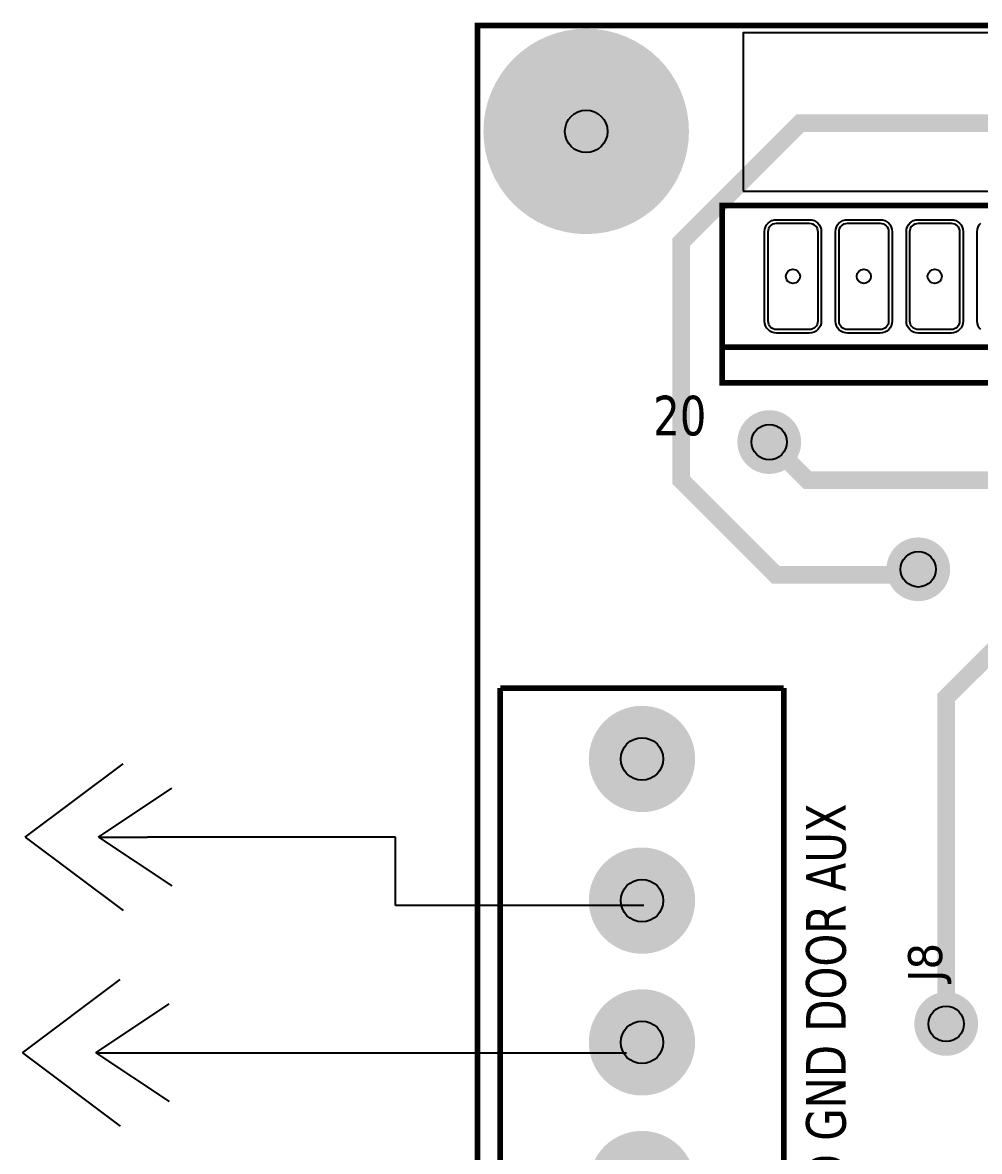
# Model space of a CAD drawing. Header units: millimetres. Extents: x 123.5 to 144.3, y 105.4 to 121.6.
# Drawn here: x 136.741 to 138.119, y 115.622 to 117.247 of the extents above; entities that cross this region are included whole.
import ezdxf
from ezdxf.enums import TextEntityAlignment as Align

# ---------------------------------------------------------------- set-up
doc = ezdxf.new("R2010")
doc.units = ezdxf.units.MM
for name, color, linetype in [('DESC', 250, 'Continuous'), ('SYMS', 7, 'Continuous'), ('WIRES', 7, 'Continuous')]:
    doc.layers.add(name, color=color, linetype=linetype)
doc.styles.get("Standard").update_dxf_attribs({"font": 'tahoma.ttf'})
doc.styles.add('WD', font='romans.shx')

# ---------------------------------------------------------------- blocks, each defined once
blk = doc.blocks.new('EPAD')
at = {"const_width": 0.5}
blk.add_lwpolyline([(-0.25, 0, 1), (0.25, 0, 1)], format="xyb", close=True, dxfattribs=at)
blk = doc.blocks.new('Tarjeta mufla')
for points, const_width in [([(146.2096, 112.4206), (150.1229, 112.4206), (150.1229, 115.5111), (146.2096, 115.5111), (146.2096, 112.4206)], 0.008), ([(146.2096, 112.4206), (150.1229, 112.4206), (150.1229, 115.5111), (146.2096, 115.5111), (146.2096, 112.4206)], 0.008), ([(146.2096, 112.4206), (150.1229, 112.4206), (150.1229, 115.5111), (146.2096, 115.5111), (146.2096, 112.4206)], 0.008), ([(146.8316, 114.7434), (146.8279, 114.7355), (146.6308, 114.7355), (146.497, 114.8694), (146.497, 115.2052), (146.6649, 115.3732), (148.6373, 115.3732), (148.8064, 115.2041)], 0.025), ([(146.5548, 115.0068), (148.6548, 115.0068), (148.6548, 115.2568), (146.5548, 115.2568), (146.5548, 115.0068)], 0.008), ([(146.5548, 115.0068), (148.6548, 115.0068), (148.6548, 115.2568), (146.5548, 115.2568), (146.5548, 115.0068)], 0.008), ([(146.5548, 115.0068), (148.6548, 115.0068), (148.6548, 115.2568), (146.5548, 115.2568), (146.5548, 115.0068)], 0.008), ([(148.6548, 115.0568), (146.5548, 115.0568)], 0.008), ([(148.6548, 115.0568), (146.5548, 115.0568)], 0.008), ([(148.6548, 115.0568), (146.5548, 115.0568)], 0.008), ([(146.871, 114.1017), (146.871, 114.5623), (146.9576, 114.6489), (146.9576, 114.8483), (146.9368, 114.8691), (146.6754, 114.8691), (146.6214, 114.923)], 0.025), ([(146.6418, 114.5757), (146.2418, 114.5757)], 0.008), ([(146.6418, 113.7757), (146.2418, 113.7757), (146.2418, 114.5757)], 0.008), ([(146.6418, 114.5757), (146.2418, 114.5757)], 0.008), ([(146.6418, 113.7757), (146.2418, 113.7757), (146.2418, 114.5757)], 0.008), ([(146.6418, 114.5757), (146.2418, 114.5757)], 0.008), ([(146.6418, 113.7757), (146.2418, 113.7757), (146.2418, 114.5757)], 0.008), ([(146.6418, 114.5757), (146.6418, 113.7757)], 0.008), ([(146.6418, 114.5757), (146.6418, 113.7757)], 0.008), ([(146.6418, 114.5757), (146.6418, 113.7757)], 0.008)]:
    blk.add_lwpolyline(points, dxfattribs=dict(const_width=const_width))
for points in [[(146.5844, 115.277), (148.0001, 115.277), (148.0001, 115.5006), (146.5844, 115.5006), (146.5844, 115.277)], [(146.9197, 115.0817), (146.9177, 115.0842), (146.9161, 115.0871), (146.9152, 115.0903), (146.9148, 115.0938), (146.9148, 115.2198), (146.9152, 115.2233), (146.9161, 115.2265), (146.9177, 115.2294), (146.9197, 115.2319)]]:
    blk.add_lwpolyline(points)
for points in [[(146.6778, 115.0768), (146.6318, 115.0768), (146.6283, 115.0771), (146.6251, 115.0781), (146.6222, 115.0797), (146.6197, 115.0817), (146.6177, 115.0842), (146.6161, 115.0871), (146.6152, 115.0903), (146.6148, 115.0938), (146.6148, 115.2198), (146.6152, 115.2233), (146.6161, 115.2265), (146.6177, 115.2294), (146.6197, 115.2319), (146.6222, 115.234), (146.6251, 115.2355), (146.6283, 115.2365), (146.6318, 115.2368), (146.6778, 115.2368), (146.6813, 115.2365), (146.6845, 115.2355), (146.6874, 115.234), (146.6899, 115.2319), (146.692, 115.2294), (146.6935, 115.2265), (146.6945, 115.2233), (146.6948, 115.2198), (146.6948, 115.0938), (146.6945, 115.0903), (146.6935, 115.0871), (146.692, 115.0842), (146.6899, 115.0817), (146.6874, 115.0797), (146.6845, 115.0781), (146.6813, 115.0771), (146.6778, 115.0768)], [(146.6778, 115.0818), (146.6318, 115.0818), (146.6294, 115.082), (146.6271, 115.0827), (146.6251, 115.0838), (146.6233, 115.0853), (146.6218, 115.087), (146.6207, 115.0891), (146.6201, 115.0914), (146.6198, 115.0938), (146.6198, 115.2198), (146.6201, 115.2223), (146.6207, 115.2245), (146.6218, 115.2266), (146.6233, 115.2283), (146.6251, 115.2298), (146.6271, 115.2309), (146.6294, 115.2316), (146.6318, 115.2318), (146.6778, 115.2318), (146.6803, 115.2316), (146.6825, 115.2309), (146.6846, 115.2298), (146.6863, 115.2283), (146.6878, 115.2266), (146.6889, 115.2245), (146.6896, 115.2223), (146.6898, 115.2198), (146.6898, 115.0938), (146.6896, 115.0914), (146.6889, 115.0891), (146.6878, 115.087), (146.6863, 115.0853), (146.6846, 115.0838), (146.6825, 115.0827), (146.6803, 115.082), (146.6778, 115.0818)], [(146.7778, 115.0768), (146.7318, 115.0768), (146.7283, 115.0771), (146.7251, 115.0781), (146.7222, 115.0797), (146.7197, 115.0817), (146.7177, 115.0842), (146.7161, 115.0871), (146.7152, 115.0903), (146.7148, 115.0938), (146.7148, 115.2198), (146.7152, 115.2233), (146.7161, 115.2265), (146.7177, 115.2294), (146.7197, 115.2319), (146.7222, 115.234), (146.7251, 115.2355), (146.7283, 115.2365), (146.7318, 115.2368), (146.7778, 115.2368), (146.7813, 115.2365), (146.7845, 115.2355), (146.7874, 115.234), (146.7899, 115.2319), (146.792, 115.2294), (146.7935, 115.2265), (146.7945, 115.2233), (146.7948, 115.2198), (146.7948, 115.0938), (146.7945, 115.0903), (146.7935, 115.0871), (146.792, 115.0842), (146.7899, 115.0817), (146.7874, 115.0797), (146.7845, 115.0781), (146.7813, 115.0771), (146.7778, 115.0768)], [(146.7778, 115.0818), (146.7318, 115.0818), (146.7294, 115.082), (146.7271, 115.0827), (146.7251, 115.0838), (146.7233, 115.0853), (146.7218, 115.087), (146.7207, 115.0891), (146.7201, 115.0914), (146.7198, 115.0938), (146.7198, 115.2198), (146.7201, 115.2223), (146.7207, 115.2245), (146.7218, 115.2266), (146.7233, 115.2283), (146.7251, 115.2298), (146.7271, 115.2309), (146.7294, 115.2316), (146.7318, 115.2318), (146.7778, 115.2318), (146.7803, 115.2316), (146.7825, 115.2309), (146.7846, 115.2298), (146.7863, 115.2283), (146.7878, 115.2266), (146.7889, 115.2245), (146.7896, 115.2223), (146.7898, 115.2198), (146.7898, 115.0938), (146.7896, 115.0914), (146.7889, 115.0891), (146.7878, 115.087), (146.7863, 115.0853), (146.7846, 115.0838), (146.7825, 115.0827), (146.7803, 115.082), (146.7778, 115.0818)], [(146.8778, 115.0768), (146.8318, 115.0768), (146.8283, 115.0771), (146.8251, 115.0781), (146.8222, 115.0797), (146.8197, 115.0817), (146.8177, 115.0842), (146.8161, 115.0871), (146.8152, 115.0903), (146.8148, 115.0938), (146.8148, 115.2198), (146.8152, 115.2233), (146.8161, 115.2265), (146.8177, 115.2294), (146.8197, 115.2319), (146.8222, 115.234), (146.8251, 115.2355), (146.8283, 115.2365), (146.8318, 115.2368), (146.8778, 115.2368), (146.8813, 115.2365), (146.8845, 115.2355), (146.8874, 115.234), (146.8899, 115.2319), (146.892, 115.2294), (146.8935, 115.2265), (146.8945, 115.2233), (146.8948, 115.2198), (146.8948, 115.0938), (146.8945, 115.0903), (146.8935, 115.0871), (146.892, 115.0842), (146.8899, 115.0817), (146.8874, 115.0797), (146.8845, 115.0781), (146.8813, 115.0771), (146.8778, 115.0768)], [(146.8778, 115.0818), (146.8318, 115.0818), (146.8294, 115.082), (146.8271, 115.0827), (146.8251, 115.0838), (146.8233, 115.0853), (146.8218, 115.087), (146.8207, 115.0891), (146.8201, 115.0914), (146.8198, 115.0938), (146.8198, 115.2198), (146.8201, 115.2223), (146.8207, 115.2245), (146.8218, 115.2266), (146.8233, 115.2283), (146.8251, 115.2298), (146.8271, 115.2309), (146.8294, 115.2316), (146.8318, 115.2318), (146.8778, 115.2318), (146.8803, 115.2316), (146.8825, 115.2309), (146.8846, 115.2298), (146.8863, 115.2283), (146.8878, 115.2266), (146.8889, 115.2245), (146.8896, 115.2223), (146.8898, 115.2198), (146.8898, 115.0938), (146.8896, 115.0914), (146.8889, 115.0891), (146.8878, 115.087), (146.8863, 115.0853), (146.8846, 115.0838), (146.8825, 115.0827), (146.8803, 115.082), (146.8778, 115.0818)]]:
    blk.add_lwpolyline(points, close=True)
for centre, radius in [((146.3631, 115.3615), 0.03), ((146.6548, 115.1568), 0.01), ((146.7548, 115.1568), 0.01), ((146.8548, 115.1568), 0.01), ((146.6214, 114.923), 0.025), ((146.8316, 114.7434), 0.025), ((146.4418, 114.4757), 0.03), ((146.4418, 114.2757), 0.03), ((146.871, 114.1017), 0.025), ((146.4418, 114.0757), 0.03)]:
    blk.add_circle(centre, radius)
for p, xscale, yscale in [((146.3631, 115.3615), 0.29, 0.29), ((146.3631, 115.3615), 0.25, 0.25), ((146.6214, 114.923), 0.09, 0.09), ((146.6214, 114.923), 0.07, 0.07), ((146.8316, 114.7434), 0.09, 0.09), ((146.8316, 114.7434), 0.07, 0.07), ((146.4418, 114.4757), 0.15, 0.15), ((146.4418, 114.4757), 0.12, 0.12), ((146.4418, 114.2757), 0.15, 0.15), ((146.4418, 114.2757), 0.12, 0.12), ((146.4418, 114.0757), 0.15, 0.15), ((146.4418, 114.0757), 0.12, 0.12), ((146.871, 114.1017), 0.09, 0.09), ((146.871, 114.1017), 0.07, 0.07), ((146.4418, 113.8757), 0.15, 0.15), ((146.4418, 113.8757), 0.12, 0.12)]:
    blk.add_blockref('EPAD', p, dxfattribs=dict(xscale=xscale, yscale=yscale))
at = {"width": 0.892857}
blk.add_text('20', height=0.056, dxfattribs=at).set_placement((146.4576, 114.9324))
blk.add_text('20', height=0.056, dxfattribs=at).set_placement((146.4576, 114.9324))
blk.add_text('20', height=0.056, dxfattribs=at).set_placement((146.4576, 114.9324))
for s, height, width, p in [('GND GND DOOR AUX', 0.056, 0.892857, (146.7293, 113.7828)), ('GND GND DOOR AUX', 0.056, 0.892857, (146.7293, 113.7828)), ('GND GND DOOR AUX', 0.056, 0.892857, (146.7293, 113.7828)), ('J8', 0.048, 1.041667, (146.8652, 114.1611)), ('J8', 0.048, 1.041667, (146.8652, 114.1611)), ('J8', 0.048, 1.041667, (146.8652, 114.1611))]:
    blk.add_text(s, height=height, rotation=90, dxfattribs=dict(width=width)).set_placement(p)
blk = doc.blocks.new('HC01JP')
for p, q in [((-0.0625, 0), (0.0625, 0.0938)), ((0.0312, 0), (0.125, 0.0625)), ((-0.0625, 0), (0.0625, -0.0938)), ((0.0312, 0), (0.125, -0.0625)), ((0.0312, 0), (0.0938, 0))]:
    blk.add_line(p, q)
at = {"style": 'WD', "width": 0.7}
for tag, p in [('INST', (0.1562, 0.8498)), ('LOC', (0.1562, 0.6802)), ('DESC1', (0.1562, 0.5105)), ('DESC2', (0.1562, 0.3543))]:
    blk.add_attdef(tag, p, '', height=0.125, dxfattribs=at)
at = {"style": 'WD'}
for tag, p, height in [('TAG1', (0.1562, 0.0938), 0.125), ('X2LINK', (0.0625, 0.125), 0.01), ('X8LINK', (0.0625, -0.125), 0.01)]:
    blk.add_attdef(tag, p, '', height=height, dxfattribs=at)
at = {"linetype": 'Continuous', "style": 'WD', "flags": 9}
for tag, p in [('CAT', (0.2922, 0.0769)), ('MFG', (0.2903, 0.0575)), ('ASSYCODE', (0.2908, 0.0372))]:
    blk.add_attdef(tag, text='', height=0.01, dxfattribs=at).set_placement(p, align=Align.CENTER)
at = {"style": 'WD'}
for tag, p, height, flags in [('FAMILY', (0.2047, 0.0586), 0.01, 9), ('X4TERMDESC02', (-0.0813, 0.0258), 0.01, 1), ('X1TERMDESC01', (0.1079, 0.0211), 0.01, 1), ('X4TERM02', (-0.0625, 0), 0.0125, 1), ('X1TERM01', (0.0938, 0), 0.0125, 1)]:
    blk.add_attdef(tag, p, '', height=height, dxfattribs=dict(at, flags=flags))
at = {"linetype": 'Continuous', "style": 'WD', "flags": 8}
blk.add_attdef('TERM02', text='', height=0.125, dxfattribs=at).set_placement((-0.0625, -0.047), align=Align.TOP_RIGHT)
blk.add_attdef('TERM01', text='', height=0.125, dxfattribs=at).set_placement((0.1562, -0.047), align=Align.TOP_LEFT)

msp = doc.modelspace()

# ---------------------------------------------------------------- linework, layer by layer
at = {"layer": 'WIRES'}
for p, q in [((137.2783, 116.0744), (136.9211, 116.0744)), ((137.2783, 115.9758), (137.2783, 116.0744)), ((137.6354, 115.9758), (137.2783, 115.9758)), ((136.9171, 115.7639), (137.6106, 115.7639))]:
    msp.add_line(p, q, dxfattribs=at)

# ---------------------------------------------------------------- block references
at = {"layer": 'DESC', "xscale": 1.020266282160534, "yscale": 1.020266282160534, "zscale": 1.020266282160534}
msp.add_blockref('Tarjeta mufla', (-11.7767, -0.6087), dxfattribs=at)
at = {"layer": 'SYMS', "xscale": 1.125, "yscale": 1.125, "zscale": 1.125}
for p in [(136.8156, 116.0744), (136.8117, 115.7639)]:
    msp.add_blockref('HC01JP', p, dxfattribs=at)

doc.saveas('drawing.dxf')
